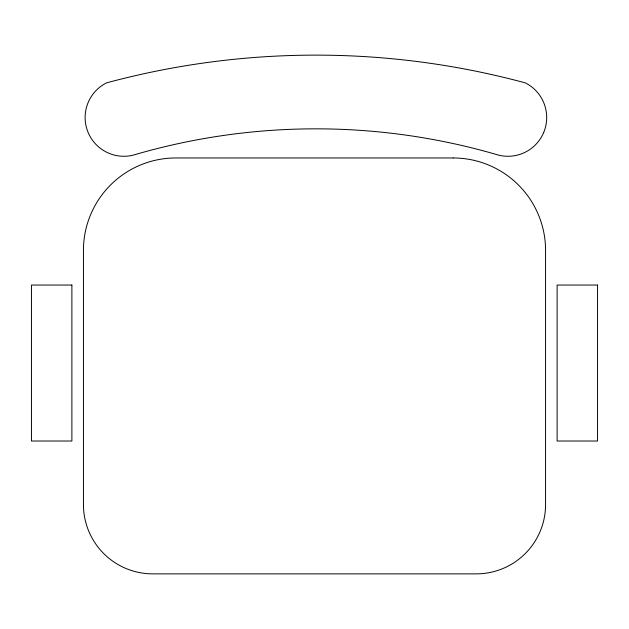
<?xml version="1.0" encoding="UTF-8"?>
<svg xmlns="http://www.w3.org/2000/svg" width="629" height="629" viewBox="0 0 629 629"><rect width="100%" height="100%" fill="white"/><g stroke="black" fill="none" stroke-linecap="round" stroke-linejoin="round"><path stroke-width="0.94" d="M453.139 157.958L175.861 157.958A92.424 92.424 0 0 0 83.437 250.389L83.437 504.552A69.316 69.316 0 0 0 152.753 573.868L476.247 573.868A69.316 69.316 0 0 0 545.563 504.552L545.563 250.389A92.424 92.424 0 0 0 453.139 157.965M71.887 285.047L31.45 285.047L31.45 441.015L71.887 441.015L71.887 285.047M597.55 285.047L557.113 285.047L557.113 441.015L597.55 441.015L597.55 285.047M543.747 132.357A38.754 38.754 0 0 0 525.27 82.863A804.066 804.066 0 0 0 106.545 82.863A38.754 38.754 0 0 0 88.076 132.357A38.754 38.754 0 0 0 136.131 154.286A647.673 647.673 0 0 1 495.691 154.286A38.754 38.754 0 0 0 543.747 132.357"/></g></svg>
